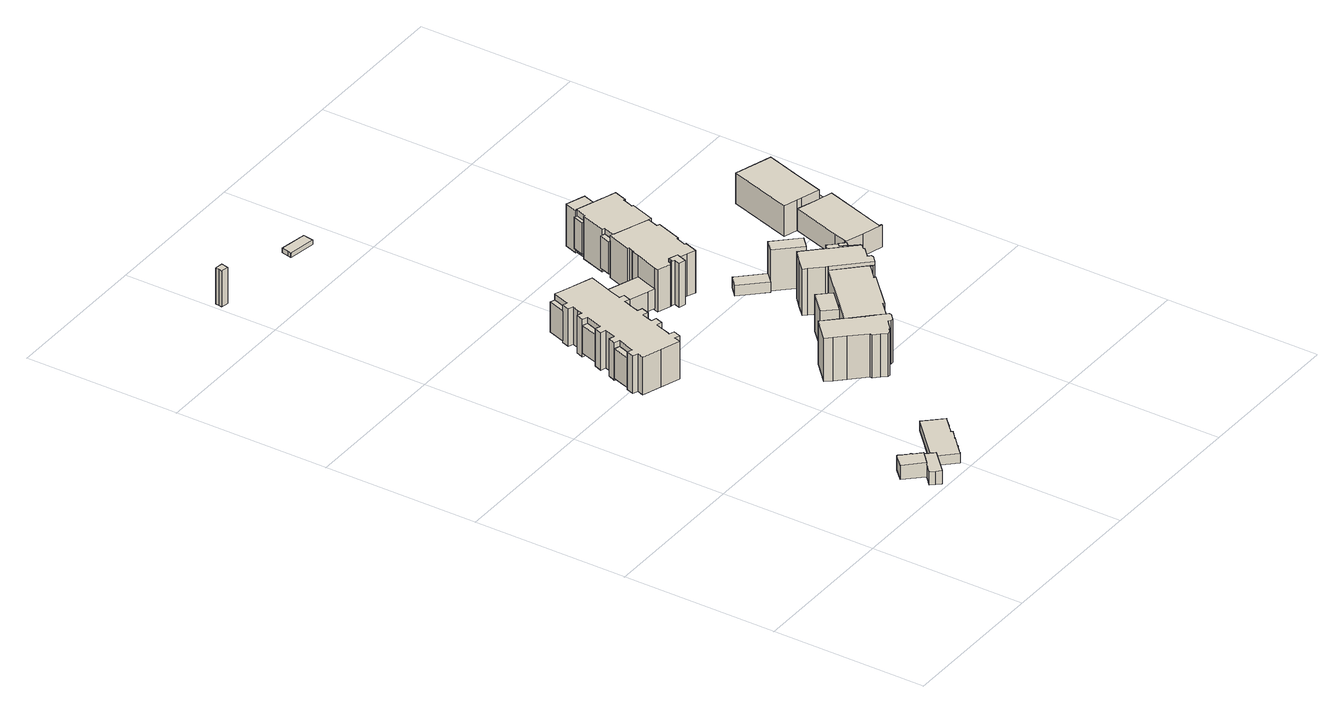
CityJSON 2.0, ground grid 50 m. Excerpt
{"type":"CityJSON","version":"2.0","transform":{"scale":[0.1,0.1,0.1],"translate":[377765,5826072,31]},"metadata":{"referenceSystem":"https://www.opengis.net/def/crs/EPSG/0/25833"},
"CityObjects":{
"building1":{"type":"Building","attributes":{"Gemeindeschluessel":"11000005","function":"31001_2463"},"address":[{"country":"Germany","locality":"Berlin","thoroughfareNumber":"26 (102)","thoroughfareName":"Schönwalder Allee"}],"children":["building1-1","building1-2"]},
"building1-1":{"type":"BuildingPart","attributes":{"BezugspunktDach":"2200","measuredHeight":4.75,"storeysAboveGround":1},"parents":["building1"],"geometry":[{"type":"MultiSurface","lod":"1","boundaries":[[[0,1,2,3,4,5,6,7,8,9,10,11]],[[12,13,14,15,16,17,18,19,20,21,22,23]],[[12,23,11,10]],[[13,12,10,9]],[[14,13,9,8]],[[15,14,8,7]],[[16,15,7,6]],[[17,16,6,5]],[[18,17,5,4]],[[19,18,4,3]],[[20,19,3,2]],[[21,20,2,1]],[[24,25,1,0]],[[23,22,0,11]],[[22,21,25,24]]]}]},
"building1-2":{"type":"BuildingPart","attributes":{"BezugspunktDach":"2200","measuredHeight":5.14,"storeysAboveGround":1},"parents":["building1"],"geometry":[{"type":"Solid","lod":"1","boundaries":[[[[26,27,28,29,30,31,32,33,25,24,34]],[[22,21,35,36,37,38,39,40,41,42,43]],[[22,43,34,24]],[[35,21,25,33]],[[36,35,33,32]],[[37,36,32,31]],[[38,37,31,30]],[[39,38,30,29]],[[40,39,29,28]],[[41,40,28,27]],[[42,41,27,26]],[[43,42,26,34]],[[22,24,25,21]]]]}]},
"building2":{"type":"Building","attributes":{"Gemeindeschluessel":"11000005","BezugspunktDach":"2200","function":"31001_2723","measuredHeight":2.27,"storeysAboveGround":1},"address":[{"country":"Germany","locality":"Berlin","thoroughfareNumber":"26 (101)","thoroughfareName":"Schönwalder Allee"}],"geometry":[{"type":"Solid","lod":"1","boundaries":[[[[44,45,46,47,48,49,50,51,52,53]],[[54,55,56,57,58,59,60,61,62,63]],[[54,63,53,52]],[[55,54,52,51]],[[56,55,51,50]],[[57,56,50,49]],[[58,57,49,48]],[[59,58,48,47]],[[60,59,47,46]],[[61,60,46,45]],[[62,61,45,44]],[[63,62,44,53]]]]}]},
"building3":{"type":"Building","attributes":{"Gemeindeschluessel":"11000005","BezugspunktDach":"2200","function":"31001_2463","measuredHeight":3.18,"storeysAboveGround":1},"address":[{"country":"Germany","locality":"Berlin","thoroughfareNumber":"26 (100)","thoroughfareName":"Schönwalder Allee"}],"geometry":[{"type":"Solid","lod":"1","boundaries":[[[[64,65,66,67,68,69,70,71,72,73,74,75,76,77,78,79,80,81,82,83,84,85,86,87,88,89,90]],[[91,92,93,94,95,96,97,98,99,100,101,102,103,104,105,106,107,108,109,110,111,112,113,114,115,40,39]],[[91,39,90,89]],[[92,91,89,88]],[[93,92,88,87]],[[94,93,87,86]],[[95,94,86,85]],[[96,95,85,84]],[[97,96,84,83]],[[98,97,83,82]],[[99,98,82,81]],[[100,99,81,80]],[[101,100,80,79]],[[102,101,79,78]],[[103,102,78,77]],[[104,103,77,76]],[[105,104,76,75]],[[106,105,75,74]],[[107,106,74,73]],[[108,107,73,72]],[[109,108,72,71]],[[110,109,71,70]],[[111,110,70,69]],[[112,111,69,68]],[[113,112,68,67]],[[114,113,67,66]],[[115,114,66,65]],[[40,115,65,64]],[[39,40,64,90]]]]}]},
"building4":{"type":"Building","attributes":{"Gemeindeschluessel":"11000005","BezugspunktDach":"2200","function":"51009_1610","measuredHeight":10.24,"storeysAboveGround":0},"address":[{"country":"Germany","locality":"Berlin"}],"geometry":[{"type":"Solid","lod":"1","boundaries":[[[[116,117,118,119]],[[120,121,122,123]],[[120,123,119,118]],[[121,120,118,117]],[[122,121,117,116]],[[123,122,116,119]]]]}]},
"building5":{"type":"Building","attributes":{"Gemeindeschluessel":"11000005","BezugspunktDach":"2200","function":"51009_1610","measuredHeight":12.16,"storeysAboveGround":0},"address":[{"country":"Germany","locality":"Berlin"}],"geometry":[{"type":"Solid","lod":"1","boundaries":[[[[124,125,126,127,128,129]],[[130,131,132,133,134,135]],[[130,135,129,128]],[[131,130,128,127]],[[132,131,127,126]],[[133,132,126,125]],[[134,133,125,124]],[[135,134,124,129]]]]}]},
"building6":{"type":"Building","attributes":{"Gemeindeschluessel":"11000005","BezugspunktDach":"2200","function":"51009_1610","measuredHeight":9.24,"storeysAboveGround":0},"address":[{"country":"Germany","locality":"Berlin"}],"geometry":[{"type":"Solid","lod":"1","boundaries":[[[[136,137,138,139]],[[140,141,142,143]],[[140,143,139,138]],[[141,140,138,137]],[[142,141,137,136]],[[143,142,136,139]]]]}]},
"building7":{"type":"Building","attributes":{"Gemeindeschluessel":"11000005","BezugspunktDach":"2200","function":"51009_1610","measuredHeight":10.09,"storeysAboveGround":0},"address":[{"country":"Germany","locality":"Berlin"}],"geometry":[{"type":"Solid","lod":"1","boundaries":[[[[144,145,146,147]],[[148,149,150,151]],[[148,151,147,146]],[[149,148,146,145]],[[150,149,145,144]],[[151,150,144,147]]]]}]},
"building8":{"type":"Building","attributes":{"Gemeindeschluessel":"11000005","BezugspunktDach":"2200","function":"51009_1610","measuredHeight":10.11,"storeysAboveGround":0},"address":[{"country":"Germany","locality":"Berlin"}],"geometry":[{"type":"Solid","lod":"1","boundaries":[[[[152,153,154,155]],[[156,157,158,159]],[[156,159,155,154]],[[157,156,154,153]],[[158,157,153,152]],[[159,158,152,155]]]]}]},
"building9":{"type":"Building","attributes":{"Gemeindeschluessel":"11000005","BezugspunktDach":"2200","function":"51009_1610","measuredHeight":10.07,"storeysAboveGround":0},"address":[{"country":"Germany","locality":"Berlin"}],"geometry":[{"type":"Solid","lod":"1","boundaries":[[[[160,161,162,163]],[[164,165,166,167]],[[164,167,163,162]],[[165,164,162,161]],[[166,165,161,160]],[[167,166,160,163]]]]}]},
"building10":{"type":"Building","attributes":{"Gemeindeschluessel":"11000005","BezugspunktDach":"2200","function":"51009_1610","measuredHeight":9.97,"storeysAboveGround":0},"address":[{"country":"Germany","locality":"Berlin"}],"geometry":[{"type":"Solid","lod":"1","boundaries":[[[[168,169,170,171]],[[172,173,174,175]],[[172,175,171,170]],[[173,172,170,169]],[[174,173,169,168]],[[175,174,168,171]]]]}]},
"building11":{"type":"Building","attributes":{"Gemeindeschluessel":"11000005","BezugspunktDach":"2200","function":"51009_1610","measuredHeight":9.88,"storeysAboveGround":0},"address":[{"country":"Germany","locality":"Berlin"}],"geometry":[{"type":"Solid","lod":"1","boundaries":[[[[176,177,178,179]],[[180,181,182,183]],[[180,183,179,178]],[[181,180,178,177]],[[182,181,177,176]],[[183,182,176,179]]]]}]},
"building12":{"type":"Building","attributes":{"Gemeindeschluessel":"11000005","BezugspunktDach":"2200","function":"51009_1610","measuredHeight":9.74,"storeysAboveGround":0},"address":[{"country":"Germany","locality":"Berlin"}],"geometry":[{"type":"Solid","lod":"1","boundaries":[[[[184,185,186,187]],[[188,189,190,191]],[[188,191,187,186]],[[189,188,186,185]],[[190,189,185,184]],[[191,190,184,187]]]]}]},
"building13":{"type":"Building","attributes":{"Gemeindeschluessel":"11000005","BezugspunktDach":"2200","function":"51009_1610","measuredHeight":10.31,"storeysAboveGround":0},"address":[{"country":"Germany","locality":"Berlin"}],"geometry":[{"type":"Solid","lod":"1","boundaries":[[[[192,193,194,195]],[[196,197,198,199]],[[196,199,195,194]],[[197,196,194,193]],[[198,197,193,192]],[[199,198,192,195]]]]}]},
"building14":{"type":"Building","attributes":{"name":"Paul-Gerhardt-Haus","Gemeindeschluessel":"11000005","function":"31001_3060"},"address":[{"country":"Germany","locality":"Berlin","thoroughfareNumber":"26 (109)","thoroughfareName":"Schönwalder Allee"}],"children":["building14-1","building14-2","building14-3","building14-4","building14-5","building14-6","building14-7","building14-8","building14-9"]},
"building14-1":{"type":"BuildingPart","attributes":{"BezugspunktDach":"2200","measuredHeight":15.27,"storeysAboveGround":3},"parents":["building14"],"geometry":[{"type":"MultiSurface","lod":"1","boundaries":[[[200,201,202,203,204,205,206,207,208,209,210,211,212,213,214,215,216,217,218,219,220,221,222,223,224,225,226,227,228,229,230,231,232,233,234,235,236,237,238,239,240,241,242,243,244,245,246,247,248,249,250]],[[251,252,253,254,255,256,257,258,259,260,261,262,263,264,265,266,267,268,269,270,271,272,273,274,275,276,277,278,279,280,281,282,283,284,285,286,287,288,289,290,291,292,293,294,295,296,297,298,299,300,301]],[[251,301,250,249]],[[252,251,249,248]],[[253,252,248,247]],[[254,253,247,246]],[[255,254,246,245]],[[256,255,245,244]],[[257,256,244,243]],[[258,257,243,242]],[[259,258,242,241]],[[260,259,241,240]],[[261,260,240,239]],[[262,261,239,238]],[[263,262,238,237]],[[264,263,237,236]],[[265,264,236,235]],[[266,265,235,234]],[[267,266,234,233]],[[268,267,233,232]],[[269,268,232,231]],[[270,269,231,230]],[[271,270,230,229]],[[302,303,229,228]],[[304,302,228,227]],[[305,306,307,306,308,227,226]],[[275,274,226,225]],[[276,275,225,224]],[[277,276,224,223]],[[278,277,223,222]],[[279,278,222,221]],[[280,279,221,220]],[[281,280,220,219]],[[282,281,219,218]],[[283,282,218,217]],[[284,283,217,216]],[[285,284,216,215]],[[286,285,215,214]],[[287,286,214,213]],[[288,287,213,212]],[[289,288,212,211]],[[290,289,211,210]],[[291,290,210,209]],[[292,291,209,208]],[[293,292,208,207]],[[294,293,207,206]],[[295,294,206,205]],[[296,295,205,204]],[[297,296,204,203]],[[298,297,203,202]],[[299,298,202,201]],[[300,299,201,200]],[[301,300,200,250]],[[272,271,303,302]],[[273,272,302,304]],[[274,307,306,305]],[[273,308,306,307]]]}]},
"building14-2":{"type":"BuildingPart","attributes":{"BezugspunktDach":"2200","measuredHeight":10.92,"storeysAboveGround":3},"parents":["building14"],"geometry":[{"type":"MultiSurface","lod":"1","boundaries":[[[304,309,310,311,312,303]],[[313,314,315,316,273,271]],[[313,271,303,312]],[[314,313,312,311]],[[315,314,311,310]],[[316,315,310,309]],[[273,308,317,316,309,304]],[[316,317,308,273]],[[272,302,303,271]],[[304,302,318,272,273]]]}]},
"building14-3":{"type":"BuildingPart","attributes":{"BezugspunktDach":"2200","measuredHeight":10.76,"storeysAboveGround":3},"parents":["building14"],"geometry":[{"type":"MultiSurface","lod":"1","boundaries":[[[319,320,321,322,323,324]],[[325,326,327,328,329,330]],[[325,330,324,323]],[[326,325,323,322]],[[329,328,320,319]],[[330,329,319,324]],[[326,322,321,327]],[[328,327,331,321,320]]]}]},
"building14-4":{"type":"BuildingPart","attributes":{"BezugspunktDach":"2200","measuredHeight":12.02,"storeysAboveGround":3},"parents":["building14"],"geometry":[{"type":"MultiSurface","lod":"1","boundaries":[[[332,333,334,335,336,337]],[[338,339,340,341,342,343]],[[339,338,336,335]],[[340,339,335,334]],[[341,340,334,333]],[[342,341,333,332]],[[338,343,337,336]],[[342,344,332,337,343]]]}]},
"building14-5":{"type":"BuildingPart","attributes":{"BezugspunktDach":"2200","measuredHeight":7.17,"storeysAboveGround":3},"parents":["building14"],"geometry":[{"type":"MultiSurface","lod":"1","boundaries":[[[345,346,347,348,349,350,317,306,305]],[[351,352,353,354,355,356,357,358,359]],[[351,359,274,307]],[[353,352,317,350]],[[354,353,350,349]],[[355,354,349,348]],[[358,357,346,345]],[[359,358,345,305]],[[307,274,305,306]],[[306,308,273,307]],[[352,351,307,273,308,317]],[[356,355,348,347]],[[357,356,347,346]]]}]},
"building14-6":{"type":"BuildingPart","attributes":{"BezugspunktDach":"2200","measuredHeight":14.8,"storeysAboveGround":3},"parents":["building14"],"geometry":[{"type":"MultiSurface","lod":"1","boundaries":[[[360,361,362,363,364,365,366,367]],[[368,369,370,371,372,373,374,375]],[[368,375,367,366]],[[376,377,368,366,365]],[[378,376,369,365,364]],[[379,380,378,364,363]],[[372,371,363,362]],[[373,372,362,361]],[[374,373,361,360]],[[375,374,360,367]],[[369,368,377,376]],[[370,369,376,378]],[[371,381,380,379]],[[381,370,378,380]]]}]},
"building14-7":{"type":"BuildingPart","attributes":{"BezugspunktDach":"2200","measuredHeight":16.57,"storeysAboveGround":3},"parents":["building14"],"geometry":[{"type":"MultiSurface","lod":"1","boundaries":[[[377,376,378,380,379,382,383,384,385,386,387,388,389,390,391,392,393,394,395,396,397,398,399]],[[400,401,402,403,404,405,406,407,408,409,410,411,412,413,414,415,416,417,418,419,420,421,422]],[[400,422,399,398]],[[401,400,398,397],[355,348,347,346,357,356]],[[402,401,397,396]],[[403,402,396,395]],[[404,403,395,394]],[[405,404,394,393]],[[406,405,393,392]],[[423,424,406,392,391]],[[425,391,407,391,390]],[[337,336,390,389]],[[409,408,426,338,343]],[[342,332,337,389,388]],[[410,409,337,343,342]],[[411,410,388,387]],[[412,411,387,386]],[[413,412,386,385]],[[414,413,385,384]],[[415,414,384,383]],[[416,415,383,382]],[[417,416,382,379]],[[418,417,371,381]],[[419,418,380,381,370,427]],[[420,419,370,369,376]],[[421,420,376,369,368]],[[422,421,377,399]],[[348,355,356,347]],[[356,357,346,347]],[[407,424,423,391]],[[408,428,429,425,390]],[[407,391,425,429]],[[343,338,426,336,337]],[[343,337,332,342]],[[381,371,379,380]],[[427,370,381,380,378]],[[378,376,369,370]],[[368,369,376,377]]]}]},
"building14-8":{"type":"BuildingPart","attributes":{"BezugspunktDach":"2200","measuredHeight":16.53,"storeysAboveGround":3},"parents":["building14"],"geometry":[{"type":"MultiSurface","lod":"1","boundaries":[[[425,430,431,432,433,434,435,436,437,438,439,440,441,442,443,444,445,446,423]],[[447,448,449,450,451,452,453,454,455,456,457,458,459,460,461,462,463,429,424]],[[447,424,464,328,327,321,320,423,446]],[[322,321,327,326,448,447,446,445]],[[449,448,445,444]],[[450,449,444,443]],[[451,450,443,442]],[[452,465,466,442,441]],[[453,467,465,452,441,440]],[[454,453,440,439]],[[455,454,439,438]],[[456,455,438,437]],[[457,456,437,436]],[[458,457,436,435]],[[459,458,435,434]],[[460,459,434,433]],[[461,460,433,432]],[[462,461,432,431]],[[463,462,431,430]],[[463,430,390,408]],[[320,321,327,328,464]],[[326,327,321,322]],[[451,466,465,452]],[[452,465,467,453]],[[429,408,390,425]],[[424,468,407,391,423]],[[429,425,391,407]]]}]},
"building14-9":{"type":"BuildingPart","attributes":{"BezugspunktDach":"2200","measuredHeight":16.36,"storeysAboveGround":3},"parents":["building14"],"geometry":[{"type":"MultiSurface","lod":"1","boundaries":[[[466,465,467,469,470,471,472,473]],[[474,475,476,477,453,452,451,478]],[[474,478,473,472]],[[475,474,472,471]],[[476,475,471,470]],[[477,476,470,469]],[[453,477,469,467]],[[478,451,466,473]],[[479,452,453,467,465]],[[451,452,465,466]]]}]},
"building15":{"type":"Building","attributes":{"Gemeindeschluessel":"11000005","BezugspunktDach":"2200","function":"31001_1000","measuredHeight":1.53,"storeysAboveGround":1},"address":[{"country":"Germany","locality":"Berlin","thoroughfareNumber":"26 (57)","thoroughfareName":"Schönwalder Allee"}],"geometry":[{"type":"Solid","lod":"1","boundaries":[[[[480,481,482,483,484,485]],[[486,487,488,489,490,491]],[[486,491,485,484]],[[487,486,484,483]],[[488,487,483,482]],[[489,488,482,481]],[[490,489,481,480]],[[491,490,480,485]]]]}]},
"building16":{"type":"Building","attributes":{"name":"Amalie-Sieveking-Haus","Gemeindeschluessel":"11000005","function":"31001_3040"},"address":[{"country":"Germany","locality":"Berlin","thoroughfareNumber":"26 (99)","thoroughfareName":"Schönwalder Allee"}],"children":["building16-1","building16-2","building16-3","building16-4","building16-5"]},
"building16-1":{"type":"BuildingPart","attributes":{"BezugspunktDach":"2200","measuredHeight":18.12,"storeysAboveGround":3},"parents":["building16"],"geometry":[{"type":"MultiSurface","lod":"1","boundaries":[[[492,493,494,495,496,497,498,499,500,501,502,503,504,505,506,507]],[[508,509,510,511,512,513,514,515,516,517,518,519,520,521,522,523]],[[508,523,507,506]],[[509,524,525,526,506,505]],[[513,512,502,501]],[[514,513,501,500]],[[515,514,500,499]],[[516,515,499,498]],[[517,516,498,497]],[[518,517,497,496]],[[519,518,496,495]],[[520,519,495,494]],[[521,520,494,493]],[[508,526,525,524]],[[510,509,505,504]],[[511,510,504,503]],[[512,527,511,503,502]],[[522,528,529,492]],[[521,493,529,528]],[[492,507,523,522]]]}]},
"building16-2":{"type":"BuildingPart","attributes":{"BezugspunktDach":"2200","measuredHeight":16.8,"storeysAboveGround":3},"parents":["building16"],"geometry":[{"type":"MultiSurface","lod":"1","boundaries":[[[530,531,532,533,534,535,536,537,538,539,540,541,542,543,544,545,546,547,548,549,550,551,552]],[[553,554,555,556,557,523,528,521,558,559,560,561,562,563,564,565,566,567,568,569,570,571,572]],[[553,572,552,551]],[[554,553,551,550]],[[555,554,550,549]],[[556,555,549,548]],[[557,556,548,547]],[[523,557,547,546]],[[529,492,522,573,574,522,492,507,546,545]],[[493,529,528,545,544]],[[558,521,544,543]],[[559,558,543,542]],[[560,559,542,541]],[[561,560,541,540]],[[562,561,540,539]],[[563,562,539,538]],[[564,563,538,537]],[[565,564,537,536]],[[566,565,536,535]],[[567,566,535,534]],[[568,567,534,533]],[[569,568,533,532]],[[570,569,532,531]],[[571,570,531,530]],[[572,571,530,552]],[[528,573,522,492,529]],[[523,507,492,522,574]],[[575,521,528,529,493]]]}]},
"building16-3":{"type":"BuildingPart","attributes":{"BezugspunktDach":"2200","measuredHeight":17.98,"storeysAboveGround":3},"parents":["building16"],"geometry":[{"type":"MultiSurface","lod":"1","boundaries":[[[576,577,578,579,580,581,582,583,584,585,586,587,588,589,590,591,592,593,594]],[[595,596,597,598,599,600,601,602,603,604,605,606,607,512,510,509,608,609,610]],[[595,610,594,593]],[[596,595,593,592]],[[597,596,592,591]],[[598,597,591,590]],[[599,598,590,589]],[[600,599,589,588]],[[601,600,588,587]],[[602,601,587,586]],[[603,602,586,585]],[[604,603,585,584]],[[605,604,584,583]],[[606,605,583,582]],[[607,606,582,581]],[[512,607,581,580]],[[504,503,502,580,579]],[[505,504,579,578]],[[608,509,578,577]],[[609,608,577,576]],[[610,609,576,594]],[[611,510,511,503,504]],[[511,512,502,503]],[[509,510,504,505]]]}]},
"building16-4":{"type":"BuildingPart","attributes":{"BezugspunktDach":"2200","measuredHeight":15.34,"storeysAboveGround":3},"parents":["building16"],"geometry":[{"type":"Solid","lod":"1","boundaries":[[[[612,613,614,615,616,617,618,619,620,621]],[[622,623,624,625,626,627,628,599,629,598]],[[622,598,621,620]],[[623,622,620,619]],[[624,623,619,618]],[[625,624,618,617]],[[626,625,617,616]],[[627,626,616,615]],[[628,627,615,614]],[[599,628,614,613]],[[629,599,613,612]],[[598,629,612,621]]]]}]},
"building16-5":{"type":"BuildingPart","attributes":{"BezugspunktDach":"2200","measuredHeight":12.26,"storeysAboveGround":3},"parents":["building16"],"geometry":[{"type":"Solid","lod":"1","boundaries":[[[[526,525,630,631]],[[632,524,508,633]],[[632,633,631,630]],[[524,632,630,525]],[[633,508,526,631]],[[508,524,525,526]]]]}]},
"building17":{"type":"Building","attributes":{"Gemeindeschluessel":"11000005","BezugspunktDach":"2200","function":"51009_1610","measuredHeight":3.45,"storeysAboveGround":0},"address":[{"country":"Germany","locality":"Berlin"}],"geometry":[{"type":"Solid","lod":"1","boundaries":[[[[634,635,636,637,638]],[[639,640,641,642,643]],[[639,643,638,637]],[[640,639,637,636]],[[641,640,636,635]],[[642,641,635,634]],[[643,642,634,638]]]]}]},
"building18":{"type":"Building","attributes":{"Gemeindeschluessel":"11000005","BezugspunktDach":"2200","function":"31001_1000","measuredHeight":13.85,"storeysAboveGround":1},"address":[{"country":"Germany","locality":"Berlin","thoroughfareNumber":"26 (160)","thoroughfareName":"Schönwalder Allee"}],"geometry":[{"type":"Solid","lod":"1","boundaries":[[[[644,645,646,647]],[[648,649,650,651]],[[648,651,647,646]],[[649,648,646,645]],[[650,649,645,644]],[[651,650,644,647]]]]}]},
"building19":{"type":"Building","attributes":{"Gemeindeschluessel":"11000005","BezugspunktDach":"2200","function":"51009_1610","measuredHeight":10.56,"storeysAboveGround":0},"address":[{"country":"Germany","locality":"Berlin"}],"geometry":[{"type":"Solid","lod":"1","boundaries":[[[[652,653,654,655,656,657]],[[658,659,660,661,662,663]],[[658,663,657,656]],[[659,658,656,655]],[[660,659,655,654]],[[661,660,654,653]],[[662,661,653,652]],[[663,662,652,657]]]]}]},
"building20":{"type":"Building","attributes":{"Gemeindeschluessel":"11000005","BezugspunktDach":"2200","function":"51009_1610","measuredHeight":14.45,"storeysAboveGround":0},"address":[{"country":"Germany","locality":"Berlin"}],"geometry":[{"type":"Solid","lod":"1","boundaries":[[[[664,665,666,667]],[[623,668,626,624]],[[623,624,667,666]],[[668,623,666,665]],[[626,668,665,664]],[[624,626,664,667]]]]}]},
"building21":{"type":"Building","attributes":{"Gemeindeschluessel":"11000005","function":"31001_3040"},"address":[{"country":"Germany","locality":"Berlin","thoroughfareNumber":"26 (98)","thoroughfareName":"Schönwalder Allee"}],"children":["building21-1","building21-2","building21-3","building21-4"]},
"building21-1":{"type":"BuildingPart","attributes":{"BezugspunktDach":"2200","measuredHeight":12.03,"storeysAboveGround":2},"parents":["building21"],"geometry":[{"type":"MultiSurface","lod":"1","boundaries":[[[669,670,671,672,673,674,675,676]],[[677,678,679,680,681,682,683,684]],[[677,684,676,675]],[[678,677,675,674]],[[679,678,674,673]],[[680,679,673,672]],[[685,686,672,671]],[[681,680,687,688]],[[689,690,691,690,692,681,671,670]],[[683,693,689,682,670,669]],[[684,683,669,676]],[[688,687,686,685]],[[682,694,690,689]],[[694,681,692,690,691]],[[682,689,693,683,695]]]}]},
"building21-2":{"type":"BuildingPart","attributes":{"BezugspunktDach":"2200","measuredHeight":9.06,"storeysAboveGround":2},"parents":["building21"],"geometry":[{"type":"MultiSurface","lod":"1","boundaries":[[[696,697,698,699,700,701,692,690,693,702,703,704]],[[705,706,683,694,681,707,708,709,710,711,712,713]],[[705,713,704,703]],[[706,705,703,702]],[[683,706,702,693]],[[714,685,692,701]],[[707,681,688,715]],[[708,716,717,701,700]],[[709,708,700,699]],[[710,709,699,698]],[[711,710,698,697]],[[712,711,697,696]],[[713,712,696,704]],[[694,682,689,690]],[[683,693,689,682]],[[718,681,719,694,690,692]],[[715,688,685,714]],[[707,717,716,708]]]}]},
"building21-3":{"type":"BuildingPart","attributes":{"BezugspunktDach":"2200","measuredHeight":5.92,"storeysAboveGround":2},"parents":["building21"],"geometry":[{"type":"Solid","lod":"1","boundaries":[[[[720,721,722,723,724,725,726,727,728,729,717,716]],[[707,730,731,732,733,734,735,736,737,738,739,708]],[[730,707,717,729],[740,741,714,715]],[[731,730,729,728]],[[732,731,728,727]],[[733,732,727,726]],[[734,733,726,725]],[[735,734,725,724]],[[736,735,724,723]],[[737,736,723,722]],[[738,737,722,721]],[[739,738,721,720]],[[708,739,720,716]],[[716,717,707,708]],[[714,741,740,715]]]]}]},
"building21-4":{"type":"BuildingPart","attributes":{"BezugspunktDach":"2200","measuredHeight":5.19,"storeysAboveGround":2},"parents":["building21"],"geometry":[{"type":"MultiSurface","lod":"1","boundaries":[[[741,742,743,744,745,746,686,685]],[[687,747,748,749,750,751,740,688]],[[747,687,686,746]],[[748,747,746,745]],[[749,748,745,744]],[[750,749,744,743]],[[751,750,743,742]],[[740,751,742,741]],[[687,688,752,685,686]],[[688,715,714,685]],[[740,741,714,715]]]}]}
},
"vertices":[
[364,58,74],[401,93,74],[378,116,74],[380,118,74],[377,121,74],[375,120,74],[353,143,74],[354,144,74],[351,147,74],[350,145,74],[348,147,74],[312,113,74],[348,147,26],[350,145,26],[351,147,26],[354,144,26],[353,143,26],[375,120,26],[377,121,26],[380,118,26],[378,116,26],[401,93,26],[364,58,26],[312,113,26],[364,58,70],[401,93,70],
[347,16,70],[359,3,70],[426,67,70],[416,77,70],[413,80,70],[404,90,70],[405,91,70],[402,94,70],[334,30,70],[402,94,26],[405,91,26],[404,90,26],[413,80,26],[416,77,26],[426,67,26],[359,3,26],[347,16,26],[334,30,26],
[380,118,50],[378,116,50],[401,93,50],[402,94,50],[405,91,50],[404,90,50],[416,77,50],[436,95,50],[395,138,50],[377,121,50],[395,138,27],[436,95,27],[416,77,27],[404,90,27],[405,91,27],[402,94,27],[401,93,27],[378,116,27],[380,118,27],[377,121,27],
[426,67,58],[427,68,58],[474,18,58],[477,21,58],[476,21,58],[501,45,58],[502,44,58],[505,47,58],[504,48,58],[529,71,58],[530,71,58],[532,73,58],[531,74,58],[553,94,58],[554,94,58],[556,96,58],[552,101,58],[573,122,58],[574,121,58],[576,124,58],[575,124,58],[597,145,58],[598,145,58],[600,147,58],[548,202,58],[436,95,58],[416,77,58],[436,95,26],[548,202,26],[600,147,26],[598,145,26],[597,145,26],[575,124,26],[576,124,26],[574,121,26],[573,122,26],[552,101,26],[556,96,26],[554,94,26],[553,94,26],[531,74,26],[532,73,26],[530,71,26],[529,71,26],[504,48,26],[505,47,26],[502,44,26],[501,45,26],[476,21,26],[477,21,26],[474,18,26],[427,68,26],
[297,999,125],[316,1054,125],[299,1060,125],[280,1005,125],[299,1060,25],[316,1054,25],[297,999,25],[280,1005,25],
[27,2175,140],[29,2185,140],[32,2198,140],[7,2202,140],[5,2189,140],[3,2180,140],[5,2189,19],[7,2202,19],[32,2198,19],[29,2185,19],[27,2175,19],[3,2180,19],
[345,1138,125],[364,1193,125],[347,1199,125],[329,1144,125],[347,1199,32],[364,1193,32],[345,1138,32],[329,1144,32],
[437,951,126],[446,977,126],[430,983,126],[420,957,126],[430,983,26],[446,977,26],[437,951,26],[420,957,26],
[447,978,126],[456,1005,126],[439,1011,126],[430,984,126],[439,1011,25],[456,1005,25],[447,978,25],[430,984,25],
[465,1030,126],[477,1065,126],[460,1071,126],[448,1035,126],[460,1071,25],[477,1065,25],[465,1030,25],[448,1035,25],
[394,1280,124],[413,1335,124],[397,1340,124],[378,1286,124],[397,1340,24],[413,1335,24],[394,1280,24],[378,1286,24],
[485,1090,125],[494,1116,125],[478,1122,125],[469,1095,125],[478,1122,26],[494,1116,26],[485,1090,26],[469,1095,26],
[495,1117,124],[504,1144,124],[488,1150,124],[478,1123,124],[488,1150,27],[504,1144,27],[495,1117,27],[478,1123,27],
[511,1194,128],[518,1212,128],[510,1215,128],[504,1196,128],[510,1215,25],[518,1212,25],[511,1194,25],[504,1196,25],
[288,974,145],[281,954,145],[343,933,145],[405,911,145],[412,932,145],[428,926,145],[437,951,145],[420,957,145],[430,983,145],[430,984,145],[439,1011,145],[456,1005,145],[465,1030,145],[448,1035,145],[460,1071,145],[477,1065,145],[485,1090,145],[469,1095,145],[478,1122,145],[478,1123,145],[488,1150,145],[504,1144,145],[513,1169,145],[497,1174,145],[504,1196,145],[510,1215,145],[513,1223,145],[537,1291,145],[475,1313,145],[460,1318,145],[413,1335,145],[394,1280,145],[378,1286,145],[370,1261,145],[386,1255,145],[379,1236,145],[373,1218,145],[356,1223,145],[347,1199,145],[364,1193,145],[345,1138,145],[329,1144,145],[320,1119,145],[337,1114,145],[324,1078,145],[308,1084,145],[299,1060,145],[316,1054,145],[297,999,145],[280,1005,145],[271,980,145],[280,1005,19],[297,999,19],[316,1054,19],[299,1060,19],[308,1084,19],[324,1078,19],[337,1114,19],[320,1119,19],[329,1144,19],[345,1138,19],[364,1193,19],[347,1199,19],[356,1223,19],[373,1218,19],[379,1236,19],[386,1255,19],[370,1261,19],[378,1286,19],[394,1280,19],[413,1335,19],[460,1318,19],[475,1313,19],[537,1291,19],[513,1223,19],[510,1215,19],[504,1196,19],[497,1174,19],[513,1169,19],[504,1144,19],[488,1150,19],[478,1123,19],[478,1122,19],[469,1095,19],[485,1090,19],[477,1065,19],[460,1071,19],[448,1035,19],[465,1030,19],[456,1005,19],[439,1011,19],[430,984,19],[430,983,19],[420,957,19],[437,951,19],[428,926,19],[412,932,19],[405,911,19],[343,933,19],[281,954,19],[288,974,19],[271,980,19],[475,1313,129],[460,1318,129],[537,1291,129],[513,1223,79],[526,1259,79],[526,1259,19],[537,1291,79],
[539,1296,129],[542,1303,129],[521,1310,129],[464,1330,129],[464,1330,19],[521,1310,19],[542,1303,19],[539,1296,19],[539,1296,79],[475,1313,61],
[737,1363,131],[746,1359,131],[758,1395,131],[749,1398,131],[744,1400,131],[732,1364,131],[744,1400,23],[749,1398,23],[758,1395,23],[746,1359,23],[737,1363,23],[732,1364,23],[758,1395,95],
[859,1278,129],[864,1277,129],[876,1312,129],[872,1314,129],[862,1317,129],[850,1282,129],[862,1317,9],[872,1314,9],[876,1312,9],[864,1277,9],[859,1278,9],[850,1282,9],[859,1278,94],
[647,1177,79],[670,1169,79],[682,1206,79],[695,1242,79],[643,1260,79],[556,1290,79],[526,1259,13],[539,1296,13],[556,1290,13],[643,1260,13],[695,1242,13],[682,1206,13],[670,1169,13],[647,1177,13],[513,1223,13],
[718,1134,161],[712,1116,161],[733,1109,161],[745,1143,161],[716,1153,161],[712,1141,161],[709,1142,161],[708,1138,161],[709,1142,13],[712,1141,13],[716,1153,13],[745,1143,13],[733,1109,13],[712,1116,13],[718,1134,13],[708,1138,13],[712,1141,150],[709,1142,150],[716,1153,150],[745,1143,150],[735,1146,150],[735,1146,13],
[778,1132,150],[805,1122,150],[819,1163,150],[814,1165,150],[827,1200,150],[831,1198,150],[859,1278,150],[850,1282,150],[862,1317,150],[802,1339,150],[737,1363,150],[710,1286,150],[714,1284,150],[707,1264,150],[703,1266,150],[695,1242,150],[670,1169,150],[665,1157,150],[670,1169,8],[695,1242,8],[703,1266,8],[707,1264,8],[714,1284,8],[710,1286,8],[737,1363,8],[802,1339,8],[862,1317,8],[850,1282,8],[859,1278,8],[831,1198,8],[827,1200,8],[814,1165,8],[819,1163,8],[805,1122,8],[778,1132,8],[745,1143,8],[735,1146,8],[716,1153,8],[712,1141,8],[709,1142,8],[665,1157,8],[746,1359,150],[746,1359,8],[806,1338,150],[862,1317,74],[716,1153,38],[839,1326,8],[806,1338,8],
[872,1314,150],[899,1392,150],[894,1394,150],[906,1429,150],[911,1427,150],[925,1469,150],[889,1481,150],[878,1485,150],[863,1490,150],[860,1491,150],[851,1494,150],[794,1514,150],[793,1511,150],[781,1476,150],[776,1477,150],[749,1398,150],[758,1395,150],[758,1395,8],[749,1398,8],[776,1477,8],[781,1476,8],[793,1511,8],[794,1514,8],[851,1494,8],[860,1491,8],[863,1490,8],[878,1485,8],[889,1481,8],[925,1469,8],[911,1427,8],[906,1429,8],[894,1394,8],[899,1392,8],[872,1314,8],[746,1359,68],[794,1514,149],[793,1511,149],[851,1494,149],[759,1355,8],
[855,1506,149],[860,1521,149],[864,1532,149],[803,1553,149],[788,1512,149],[803,1553,8],[864,1532,8],[860,1521,8],[855,1506,8],[788,1512,8],[794,1514,121],
[410,2143,30],[416,2177,30],[329,2192,30],[324,2168,30],[322,2159,30],[322,2157,30],[322,2159,15],[324,2168,15],[329,2192,15],[416,2177,15],[410,2143,15],[322,2157,15],
[763,527,170],[804,484,170],[809,489,170],[819,498,170],[844,522,170],[848,518,170],[945,611,170],[941,615,170],[981,653,170],[986,647,170],[994,647,170],[942,699,170],[901,741,170],[900,741,170],[780,625,170],[721,570,170],[780,625,27],[900,741,27],[901,741,27],[942,699,27],[994,647,27],[986,647,27],[981,653,27],[941,615,27],[945,611,27],[848,518,27],[844,522,27],[819,498,27],[809,489,27],[804,484,27],[763,527,27],[721,570,27],[841,684,27],[841,684,149],[780,625,149],[978,663,27],[781,508,27],[781,508,170],
[623,541,172],[651,513,172],[695,465,172],[695,458,172],[711,441,172],[726,425,172],[733,425,172],[747,438,172],[749,435,172],[777,461,172],[784,453,172],[792,453,172],[810,471,172],[810,478,172],[804,484,172],[781,508,172],[721,570,172],[721,569,172],[715,575,172],[688,603,172],[681,611,172],[670,623,172],[605,561,172],[670,623,27],[681,611,27],[688,603,27],[715,575,27],[721,569,27],[810,478,27],[810,471,27],[792,453,27],[784,453,27],[777,461,27],[749,435,27],[747,438,27],[733,425,27],[726,425,27],[711,441,27],[695,458,27],[695,465,27],[651,513,27],[623,541,27],[605,561,27],[775,515,27],[757,533,27],[804,484,53],
[860,783,183],[895,746,183],[900,741,183],[901,741,183],[994,647,183],[1012,664,183],[1012,671,183],[1004,679,183],[1010,685,183],[1014,688,183],[1022,696,183],[1032,706,183],[1029,708,183],[1043,722,183],[976,791,183],[960,809,183],[914,856,183],[881,825,183],[849,794,183],[881,825,27],[914,856,27],[960,809,27],[976,791,27],[1043,722,27],[1029,708,27],[1032,706,27],[1022,696,27],[1014,688,27],[1010,685,27],[1004,679,27],[1012,671,27],[1012,664,27],[895,746,27],[860,783,27],[849,794,27],[901,741,87],
[996,743,170],[1043,722,170],[1059,738,170],[1034,764,170],[1035,765,170],[1027,774,170],[1019,782,170],[1028,791,170],[1003,817,170],[976,791,170],[1003,817,27],[1028,791,27],[1019,782,27],[1027,774,27],[1035,765,27],[1034,764,27],[1059,738,27],[996,743,27],
[804,723,149],[743,664,149],[804,723,27],[743,664,27],
[905,937,57],[936,967,57],[869,1037,57],[866,1040,57],[834,1010,57],[866,1040,22],[869,1037,22],[936,967,22],[905,937,22],[834,1010,22],
[975,864,164],[1007,894,164],[936,967,164],[905,937,164],[936,967,26],[1007,894,26],[975,864,26],[905,937,26],
[776,1477,131],[781,1476,131],[793,1511,131],[788,1512,131],[784,1514,131],[771,1479,131],[784,1514,25],[788,1512,25],[793,1511,25],[781,1476,25],[776,1477,25],[771,1479,25],
[1035,765,171],[1044,774,171],[1028,791,171],[1019,782,171],[1044,774,27],
[1200,1042,129],[1215,1037,129],[1275,1018,129],[1307,1121,129],[1339,1222,129],[1279,1241,129],[1219,1260,129],[1155,1056,129],[1219,1260,26],[1279,1241,26],[1339,1222,26],[1307,1121,26],[1275,1018,26],[1215,1037,26],[1200,1042,26],[1155,1056,26],[1275,1018,71],[1307,1121,71],[1307,1121,30],[1275,1018,30],[1215,1037,100],[1259,1023,100],[1259,1023,27],[1275,1018,100],[1200,1042,100],[1259,1023,26],[1208,1040,26],
[1195,818,100],[1261,798,100],[1262,802,100],[1255,804,100],[1269,849,100],[1318,1005,100],[1150,882,100],[1138,843,100],[1136,837,100],[1138,843,26],[1150,882,26],[1318,1005,26],[1269,849,26],[1255,804,26],[1262,802,26],[1261,798,26],[1195,818,26],[1136,837,26],[1318,1005,71],[1318,1005,30],[1269,849,85],[1318,1005,85],[1275,1018,43],[1272,1020,26],
[1276,847,85],[1299,921,85],[1301,925,85],[1305,923,85],[1313,948,85],[1314,953,85],[1310,954,85],[1313,963,85],[1322,992,85],[1325,1003,85],[1325,1003,26],[1322,992,26],[1313,963,26],[1310,954,26],[1314,953,26],[1313,948,26],[1305,923,26],[1301,925,26],[1299,921,26],[1276,847,26],[1325,1003,30],[1325,1003,71],
[1332,1026,71],[1322,1029,71],[1345,1104,71],[1356,1100,71],[1357,1105,71],[1357,1105,30],[1356,1100,30],[1345,1104,30],[1322,1029,30],[1332,1026,30],[1275,1018,50]
]}
